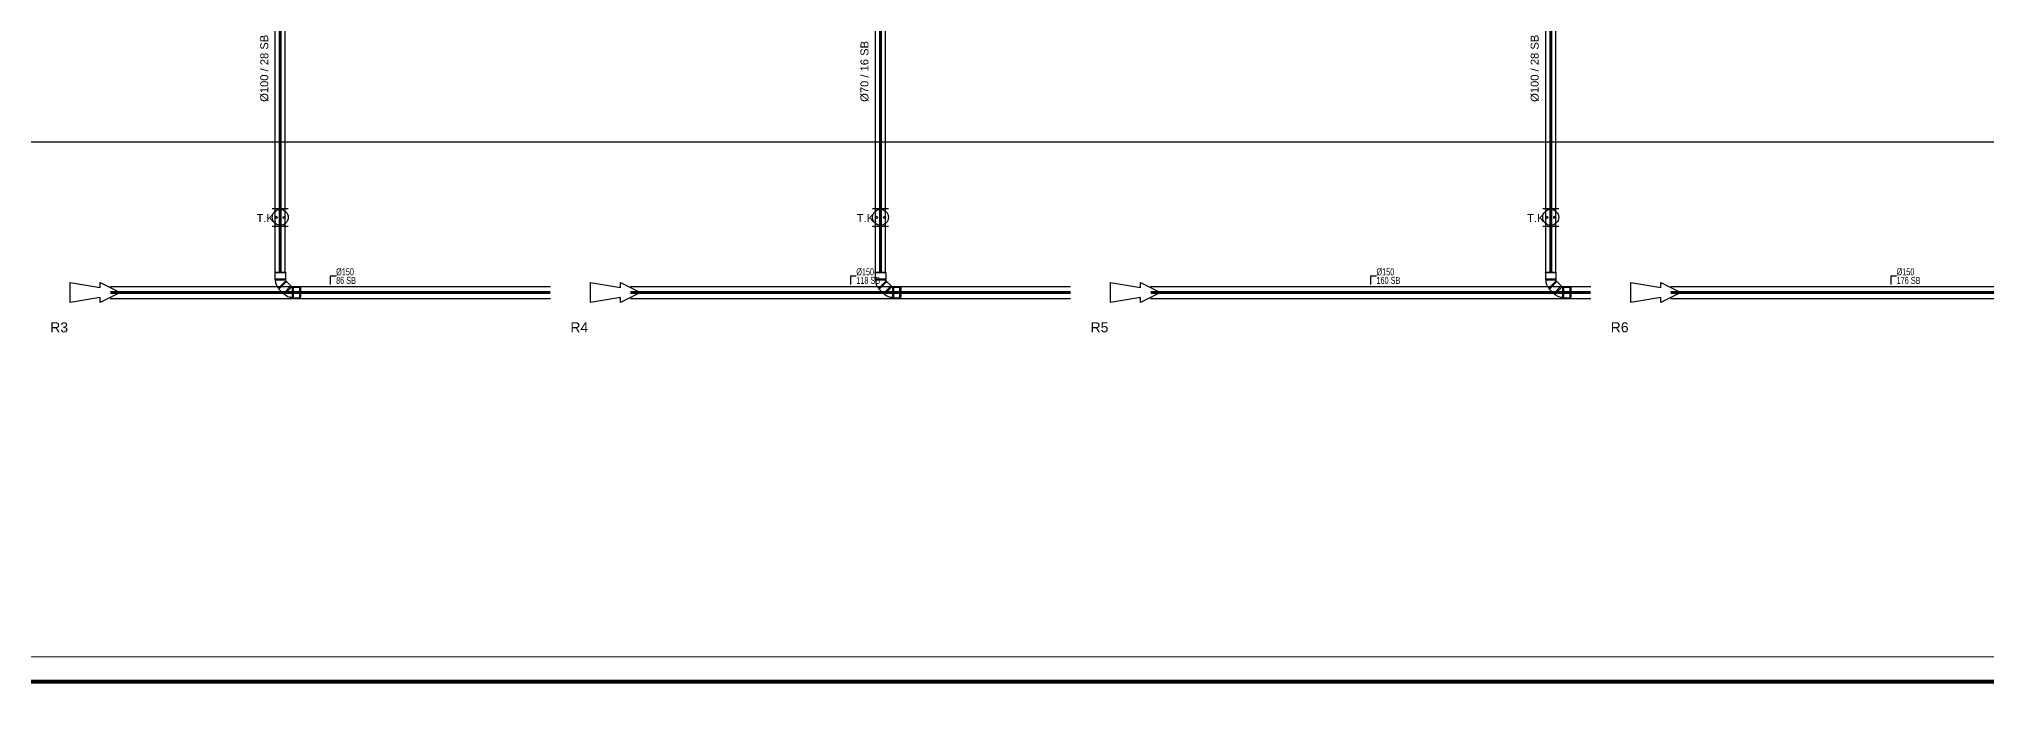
# Model space of a CAD drawing. Header units: centimetres. Extents: x -3952 to 26292, y -15092 to -10712.
# Drawn here: x 20709 to 22655, y -12913 to -12257 of the extents above; entities that cross this region are included whole.
import ezdxf
from ezdxf.enums import TextEntityAlignment as Align

# ---------------------------------------------------------------- set-up
doc = ezdxf.new("R2010")
doc.units = ezdxf.units.CM
doc.linetypes.add('PIS', pattern=[38, 30, -8])
for name, color, linetype in [('MTY-PAFTA', 7, 'Continuous'), ('MTY-PIS-SU-BORUSU', 6, 'PIS'), ('MTY-PISSU-CAP', 211, 'Continuous'), ('MTY-PVC', 43, 'Continuous'), ('MTY-ROGAR', 5, 'Continuous'), ('MTY-SEMA', 8, 'Continuous'), ('MTY-TEFRIS', 15, 'Continuous'), ('MTY-VANA', 1, 'Continuous'), ('MTY-YUK-BIRIMI', 7, 'Continuous')]:
    doc.layers.add(name, color=color, linetype=linetype)
doc.layers.add('ROTAS-PAFTA-SINIRI', color=8, linetype='Continuous', plot=False)
doc.styles.add('MTY_CAP', font='wturkce.SHX', dxfattribs={"width": 0.65, "height": 20})
doc.styles.add('MTYCAPLT', font='arial.ttf', dxfattribs={"width": 0.65, "height": 1})
doc.styles.add('ROTAS', font='arial.ttf')

# ---------------------------------------------------------------- blocks, each defined once
blk = doc.blocks.new('ROTAS_PAFTA')
blk.add_lwpolyline([(0, 0), (1, 0), (1, 1), (0, 1)], close=True)
blk = doc.blocks.new('MTY-TEMIZLEME KAPAGI KOLON')
at = {"layer": 'MTY-VANA', "color": 1, "ltscale": 75}
for p, q in [((-10, 11), (10, 11)), ((-10, -11), (10, -11))]:
    blk.add_line(p, q, dxfattribs=at)
for centre, radius in [((0, 2.220446049250313e-15), 10), ((-4.999999999999998, 2.83276944882399e-15), 1.25), ((5, 9.9579925010296e-16), 1.25)]:
    blk.add_circle(centre, radius, dxfattribs=at)
at = {"layer": 'MTY-VANA', "color": 1, "ltscale": 75, "style": 'MTYCAPLT'}
blk.add_attdef('TK', (-29.59626877560192, -5.963930749594138), '', height=10, dxfattribs=at)
blk = doc.blocks.new('PVC DIRSEK')
at = {"layer": 'MTY-PVC', "color": 43}
for p, q in [((-5.499999999912689, 3.637978807091713e-12), (-5.499999999912689, -0.59999999997126)), ((5.499999999912689, -3.637978807091713e-12), (-5.499999999912689, 3.637978807091713e-12)), ((5.500000000087311, -0.5999999999803549), (-5.499999999912689, -0.59999999997126)), ((-5.299863934458699, -0.5999999999803549), (-5.299863934458699, -6.851006618232987)), ((5.299863934516907, -6.8510066182439), (-5.299863934458699, -6.851006618232987)), ((-5.299863934458699, -6.851006618232987), (-4.999999999912689, -7.991006618237861)), ((5.000000000087311, -7.991006618252413), (-4.999999999912689, -7.991006618237861)), ((-1.495467459084466, -16.05188834535647), (-1.894318056904012, -16.45073894324696)), ((-1.559247879033137, -16.11566876538882), (-1.894318056856719, -16.4507389432024)), ((-1.894318056904012, -16.45073894324696), (-1.470053988305153, -16.87500301196224)), ((-1.894318056856719, -16.4507389432024), (-1.470053988162363, -16.87500301189675)), ((5.292893218924291, -8.698113399406338), (-1.778174593113363, -15.76918121132758)), ((-1.778174593113363, -15.76918121132758), (-1.495467459084466, -16.05188834535647)), ((5.575600352924084, -8.980820533435235), (-1.559247879033137, -16.11566876538882)), ((-1.328536419081502, -16.73348544288774), (-1.470053988305153, -16.87500301196224)), ((-1.328536419113334, -16.73348544286046), (-1.470053988162363, -16.87500301189675)), ((6.308120604895521, -9.096828418850691), (-1.328536419081502, -16.73348544288774)), ((6.166603035771004, -9.238345987976118), (-1.328536418990552, -16.73348544273676)), ((-1.328536419113334, -16.73348544286046), (3.091592749894517, -21.15361461186831)), ((10.58673220478704, -13.65847515699215), (3.091592749894517, -21.15361461186831)), ((11.18079811387724, -14.67661270901908), (4.109730302001481, -21.74768052087393)), ((5.299863934516907, -6.8510066182439), (5.000000000087311, -7.991006618252413)), ((5.292893218924291, -8.698113399406338), (5.575600352924084, -8.980820533435235)), ((5.299863934516907, -0.5999999999803549), (5.299863934516907, -6.8510066182439)), ((5.499999999912689, -3.637978807091713e-12), (5.500000000087311, -0.5999999999803549)), ((5.883856536076564, -8.672564350279117), (5.511819932976323, -9.044600953379359)), ((5.883856536122039, -8.672564350133598), (5.575600352924084, -8.980820533435235)), ((5.883856536122039, -8.672564350133598), (6.308120604895521, -9.096828418850691)), ((5.883856536076564, -8.672564350279117), (6.308120604895521, -9.096828418850691)), ((6.308120604895521, -9.096828418850691), (6.166603035730077, -9.238345987943376)), ((6.166603035771004, -9.238345987976118), (10.58673220478704, -13.65847515699215)), ((10.58673220478704, -13.65847515699215), (11.18079811387724, -14.67661270901908)), ((11.88790489505755, -14.96950592779331), (11.88790489497478, -24.96950592795429)), ((11.88790489505755, -14.96950592779331), (12.28771315815993, -14.96950592781332)), ((12.28771315808717, -14.53356585277606), (12.28771315815993, -14.96950592781332)), ((12.28771315808717, -14.53356585277606), (12.88771315813392, -14.53356585273605)), ((12.28771315815993, -14.96950592781332), (12.28771315816903, -25.03356585277606)), ((12.88771315813392, -14.53356585273605), (12.88771315808208, -14.73370191831282)), ((12.88771315808208, -14.73370191831282), (12.88771315817667, -25.33342978727842)), ((12.88771315808208, -14.73370191831282), (19.13871977653616, -14.7337019182628)), ((19.13871977653616, -14.7337019182628), (20.2787197765856, -15.07148656741856)), ((19.13871977653616, -14.7337019182628), (19.13871977641156, -25.33342978729843)), ((20.2787197765856, -15.07148656741856), (20.27871977635914, -24.99564513799714)), ((3.091592749894517, -21.15361461186831), (4.109730302001481, -21.74768052087393)), ((11.88790489497478, -24.96950592795429), (12.28771315809809, -24.96950592795429)), ((12.28771315809809, -24.96950592795429), (12.28771315814811, -25.53356585280153)), ((12.28771315814811, -25.53356585280153), (12.88771315807116, -25.53356585288338)), ((12.88771315817667, -25.33342978727842), (19.13871977641156, -25.33342978729843)), ((12.88771315817667, -25.33342978727842), (12.88771315807116, -25.53356585288338)), ((19.13871977641156, -25.33342978729843), (20.27871977635914, -24.99564513799714))]:
    blk.add_line(p, q, dxfattribs=at)
for centre, radius, start, end in [((6.000000000087311, -7.991006618252413), 10.99999999999592, 180, 224.9999999997052), ((6.000000000087311, -7.991006618252413), 0.9999999999958049, 180, 224.9999999997052), ((11.88790489506391, -13.96950592783242), 0.9999999999958049, 225, 269.9999999996873), ((11.88790489506391, -13.96950592783242), 10.99999999999592, 225, 269.9999999996873)]:
    blk.add_arc(centre, radius, start, end, dxfattribs=at)
blk = doc.blocks.new('PVC ROGAR')
at = {"layer": 'MTY-ROGAR', "color": 2, "lineweight": -3, "ltscale": 0.5}
for p, q in [((-9.094947017729282e-13, -10), (0, 10)), ((0, 10), (30, 4.999999999997726)), ((30, 4.999999999997726), (30, 9.999999999999545)), ((30, 9.999999999999545), (50, -2.728484105318785e-12)), ((30, -5.000000000000455), (-9.094947017729282e-13, -10)), ((50, -2.728484105318785e-12), (30, -10.00000000000045)), ((30, -10.00000000000045), (30, -5.000000000000455))]:
    blk.add_line(p, q, dxfattribs=at)
at = {"layer": 'MTY-ROGAR', "lineweight": -3, "style": 'MTYCAPLT'}
blk.add_attdef('R', text='', height=20, dxfattribs=at).set_placement((55, -2.728484105318785e-12), align=Align.MIDDLE_LEFT)
blk = doc.blocks.new('MTY-PIS SU CAP SB')
at = {"layer": 'MTY-PISSU-CAP'}
for p, q in [((0.8333333333333333, 1.166666666666667), (-2.414994729583641e-17, 1.166666666666667)), ((-2.414994729583641e-17, 1.166666666666667), (-2.414994729583641e-17, 0))]:
    blk.add_line(p, q, dxfattribs=at)
at = {"layer": 'MTY-PISSU-CAP', "style": 'MTY_CAP', "width": 0.65}
blk.add_attdef('PSCP_001', (0.833333333333333, 1.289719917615614), '', height=1, dxfattribs=at)
at = {"layer": 'MTY-YUK-BIRIMI', "color": 211, "style": 'MTY_CAP', "width": 0.65}
blk.add_attdef('PS_001', (0.8333333333333333, 0.06550078146671945), '', height=1, dxfattribs=at)

msp = doc.modelspace()

# ---------------------------------------------------------------- linework, layer by layer
at = {"layer": 'MTY-PAFTA'}
for points, const_width in [([(19000, -12900), (24680, -12900), (24680, -10950), (19000, -10950)], 4), ([(19025, -12875), (24655, -12875), (24655, -10975), (19025, -10975)], 1), ([(19000, -15050), (24520, -15050), (24520, -12900), (19000, -12900)], 4)]:
    msp.add_lwpolyline(points, close=True, dxfattribs=dict(at, const_width=const_width))
at = {"layer": 'MTY-PIS-SU-BORUSU', "const_width": 3}
for points in [[(20950, -12490.5), (20950, -11260)], [(21550, -12490.5), (21550, -11260)], [(22220, -12490.5), (22220, -11260)], [(20780, -12510.5), (21220, -12510.5)], [(21300, -12510.5), (21740, -12510.5)], [(21820, -12510.5), (22260, -12510.5)], [(22340, -12510.5), (22780, -12510.5)]]:
    msp.add_lwpolyline(points, dxfattribs=at)
at = {"layer": 'MTY-PVC'}
for p, q in [((20945, -12490.5), (20945, -11260)), ((20955, -12490.5), (20955, -11260)), ((21545, -12490.5), (21545, -11260)), ((21555, -12490.5), (21555, -11260)), ((22215, -12490.5), (22215, -11260)), ((22225, -12490.5), (22225, -11260)), ((20780, -12504.5), (21220, -12504.5)), ((21300, -12504.5), (21740, -12504.5)), ((21820, -12504.5), (22260, -12504.5)), ((22340, -12504.5), (22780, -12504.5)), ((20780, -12516.5), (21220, -12516.5)), ((21300, -12516.5), (21740, -12516.5)), ((21820, -12516.5), (22260, -12516.5)), ((22340, -12516.5), (22780, -12516.5))]:
    msp.add_line(p, q, dxfattribs=at)
at = {"layer": 'MTY-SEMA'}
msp.add_lwpolyline([(19040, -12360), (24590, -12360)], dxfattribs=at)

# ---------------------------------------------------------------- block references
at = {"layer": 'MTY-TEFRIS'}
for name, p, xscale, yscale, values in [('MTY-TEMIZLEME KAPAGI KOLON', (20950, -12435.5), 0.8, 0.8, {'TK': 'T.K.'}), ('MTY-TEMIZLEME KAPAGI KOLON', (21550, -12435.5), 0.8, 0.8, {'TK': 'T.K.'}), ('MTY-TEMIZLEME KAPAGI KOLON', (22220, -12435.5), 0.8, 0.8, {'TK': 'T.K.'}), ('MTY-PIS SU CAP SB', (21000, -12502.5), 7, 7, {'PSCP_001': 'Ø150', 'PS_001': '86 SB'}), ('MTY-PIS SU CAP SB', (21520, -12502.5), 7, 7, {'PSCP_001': 'Ø150', 'PS_001': '118 SB'}), ('MTY-PIS SU CAP SB', (22040, -12502.5), 7, 7, {'PSCP_001': 'Ø150', 'PS_001': '160 SB'}), ('MTY-PIS SU CAP SB', (22560, -12502.5), 7, 7, {'PSCP_001': 'Ø150', 'PS_001': '176 SB'})]:
    msp.add_blockref(name, p, dxfattribs=dict(at, xscale=xscale, yscale=yscale)).add_auto_attribs(values)
for name, p in [('PVC DIRSEK', (20950, -12490.5)), ('PVC DIRSEK', (21550, -12490.5)), ('PVC DIRSEK', (22220, -12490.5)), ('PVC ROGAR', (20740, -12510.5)), ('PVC ROGAR', (21260, -12510.5)), ('PVC ROGAR', (21780, -12510.5)), ('PVC ROGAR', (22300, -12510.5))]:
    msp.add_blockref(name, p, dxfattribs=at)
at = {"layer": 'ROTAS-PAFTA-SINIRI'}
for p, xscale, yscale in [((19000, -12900), 5680, 1950), ((19000, -15050), 5520, 2150)]:
    msp.add_blockref('ROTAS_PAFTA', p, dxfattribs=dict(at, xscale=xscale, yscale=yscale))

# ---------------------------------------------------------------- texts
at = {"layer": 'MTY-PISSU-CAP', "style": 'ROTAS'}
for s, p in [('Ø100 / 28 SB', (20938, -12320)), ('Ø70 / 16 SB', (21538, -12320)), ('Ø100 / 28 SB', (22208, -12320))]:
    msp.add_text(s, height=8, rotation=90, dxfattribs=at).set_placement(p)
at = {"layer": 'MTY-ROGAR', "style": 'ROTAS'}
for s, p in [('R3', (20720, -12550.5)), ('R4', (21240, -12550.5)), ('R5', (21760, -12550.5)), ('R6', (22280, -12550.5))]:
    msp.add_text(s, height=10, dxfattribs=at).set_placement(p)

doc.saveas('drawing.dxf')
